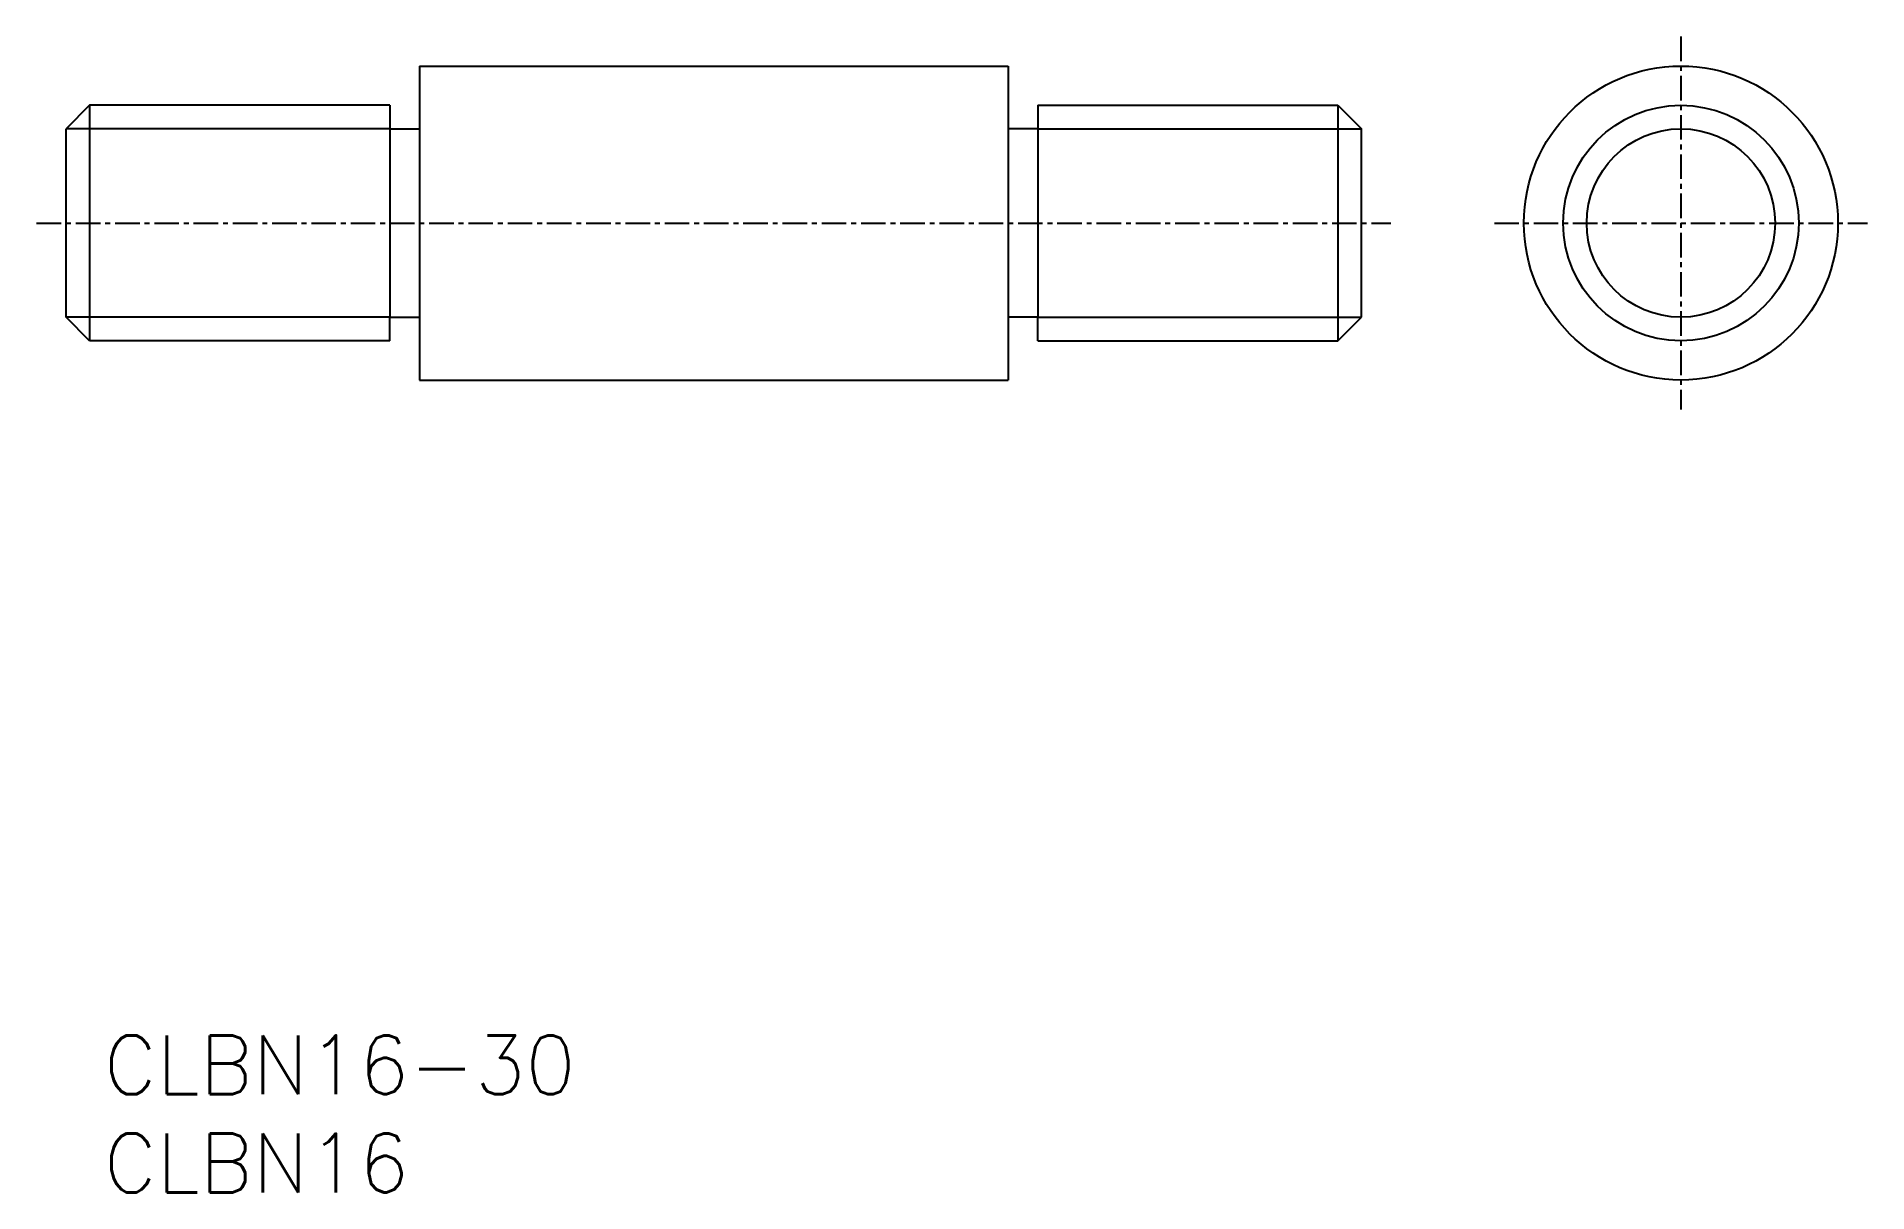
# Model space of a CAD drawing. Extents: x 72.6 to 165.9, y 36.6 to 95.5.
import ezdxf
from ezdxf.enums import TextEntityAlignment as Align

# ---------------------------------------------------------------- set-up
doc = ezdxf.new("R2010")
doc.units = 0
doc.linetypes.add('CENTER', pattern=[2, 1.25, -0.25, 0.25, -0.25])
doc.layers.get('0').update_dxf_attribs({"linetype": 'CONTINUOUS'})
doc.layers.add('CENTER', color=1, linetype='CENTER')
doc.styles.get("Standard").update_dxf_attribs({"font": 'txt.shx', "bigfont": 'extfont.shx'})

msp = doc.modelspace()

# ---------------------------------------------------------------- linework, layer by layer
at = {"color": 7, "linetype": 'CONTINUOUS'}
for p, q in [((92.148, 93.981), (92.148, 77.981)), ((92.148, 93.981), (122.148, 93.981)), ((122.148, 93.981), (122.148, 77.981)), ((92.148, 77.981), (122.148, 77.981))]:
    msp.add_line(p, q, dxfattribs=at)
for p, q in [((75.348, 91.981), (74.148, 90.781)), ((90.648, 91.981), (75.348, 91.981)), ((75.348, 91.981), (75.348, 79.981)), ((90.648, 91.981), (90.648, 90.781)), ((123.648, 91.981), (123.648, 90.781)), ((123.648, 91.981), (138.948, 91.981)), ((138.948, 91.981), (138.948, 79.981)), ((138.948, 91.981), (140.148, 90.781)), ((74.148, 81.181), (74.148, 90.781)), ((90.648, 90.781), (92.148, 90.781)), ((90.648, 90.781), (90.648, 81.181)), ((123.648, 90.781), (122.148, 90.781)), ((123.648, 90.781), (123.648, 81.181)), ((140.148, 81.181), (140.148, 90.781)), ((75.348, 79.981), (74.148, 81.181)), ((90.648, 81.181), (92.148, 81.181)), ((90.648, 79.981), (90.648, 81.181)), ((123.648, 81.181), (122.148, 81.181)), ((123.648, 79.981), (123.648, 81.181)), ((138.948, 79.981), (140.148, 81.181)), ((90.648, 79.981), (75.348, 79.981)), ((123.648, 79.981), (138.948, 79.981))]:
    msp.add_line(p, q)
at = {"color": 3}
for p, q in [((90.648, 90.781), (74.148, 90.781)), ((123.648, 90.781), (140.148, 90.781)), ((90.648, 81.181), (74.148, 81.181)), ((123.648, 81.181), (140.148, 81.181))]:
    msp.add_line(p, q, dxfattribs=at)
at = {"color": 7, "linetype": 'CONTINUOUS'}
for radius in [8, 6]:
    msp.add_circle((156.418, 85.981), radius, dxfattribs=at)
at = {"color": 3, "linetype": 'CONTINUOUS'}
msp.add_circle((156.418, 85.981), 4.8, dxfattribs=at)
at = {"layer": 'CENTER', "color": 1, "linetype": 'CENTER'}
for p, q in [((156.418, 95.481), (156.418, 76.481)), ((72.648, 85.981), (141.648, 85.981)), ((146.918, 85.981), (165.918, 85.981))]:
    msp.add_line(p, q, dxfattribs=at)

# ---------------------------------------------------------------- texts
at = {"color": 7, "linetype": 'CONTINUOUS'}
for s, p in [('CLBN16-30', (76.07, 43.082)), ('CLBN16', (76.07, 38.082))]:
    msp.add_text(s, height=3, dxfattribs=at).set_placement(p, align=Align.MIDDLE_LEFT)

doc.saveas('drawing.dxf')
